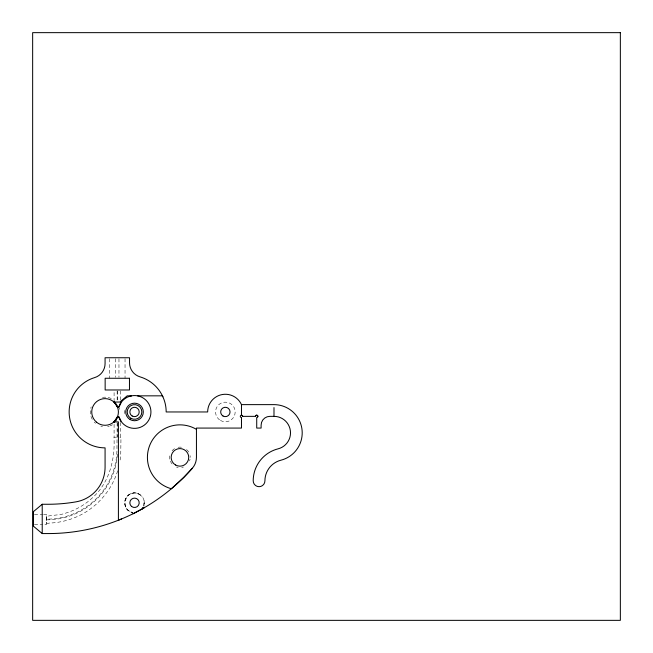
<?xml version="1.0" encoding="UTF-8"?>
<svg xmlns="http://www.w3.org/2000/svg" width="653" height="653" viewBox="0 0 653 653"><rect width="100%" height="100%" fill="white"/><g stroke="black" fill="none" stroke-linecap="round" stroke-linejoin="round"><path stroke-width="0.49" stroke-dasharray="3.27 2.45" d="M114.087 401.579L114.095 390.951M120.519 437.208L120.527 422.344M120.128 459.99L120.748 454.472L120.96 438.302L120.666 437.208L119.948 437.208M117.148 422.515L116.96 448.929A70.222 70.222 0 0 1 46.738 519.151L46.738 519.845A70.916 70.916 0 0 0 117.556 452.635M117.662 470.805C111.687 490.305 97.338 506.989 78.94 515.797C70.581 519.772 61.513 522.204 52.281 522.939C51.595 521.82 45.865 524.841 46.738 522.498L46.616 516.499C51.693 514.89 60.5 515.397 66.467 512.874C76.026 509.887 84.89 504.769 92.253 497.986C109.345 482.861 115.295 459.239 113.948 437.208L117.605 437.208M129.612 494.297C121.768 498.321 124.046 511.372 132.82 512.466C117.973 510.213 126.6 486.485 139.432 494.297A9.819 9.819 0 0 1 144.174 501.014C143.391 512.221 145.039 502.475 143.725 499.398M143.807 505.977L144.174 501.014M46.738 515.846L46.738 516.907M46.738 523.143L46.616 522.09M131.163 493.57C134.951 492.182 139.497 493.382 142.06 496.509M34.446 514.515L42.559 514.515M43.571 514.515L46.616 514.515L46.616 524.481L43.571 524.481M34.446 524.481L42.559 524.481M140.836 495.276L138.003 493.619L134.722 492.982A9.819 9.819 0 0 0 132.037 512.295M120.519 390.951L120.527 401.579M114.087 424.328L114.095 437.208M125.041 358.726L125.041 378.258M118.968 358.726L118.968 377.287M117.475 390.959L117.475 400.762M117.475 423.258L117.475 437.208M117.148 391L117.148 401.203M115.646 358.726L115.646 377.287M109.573 358.726L109.573 378.258M190.047 459.157A10.252 10.252 0 0 1 189.582 460.887M183.452 467.017A10.252 10.252 0 0 1 181.722 467.483M178.163 467.483A10.252 10.252 0 0 1 176.432 467.017M172.09 463.973A10.252 10.252 0 0 1 170.302 460.887M169.845 459.157A10.252 10.252 0 0 1 170.302 453.868M172.09 450.79A10.252 10.252 0 0 1 176.432 447.738M178.163 447.281A10.252 10.252 0 0 1 183.452 447.738M186.538 449.525A10.252 10.252 0 0 1 189.582 453.868M190.047 455.598A10.252 10.252 0 0 1 190.203 457.378M112.471 424.776A14.799 14.799 0 0 1 110.137 425.862M109.32 426.14A14.799 14.799 0 0 1 107.647 426.531M102.505 426.531A14.799 14.799 0 0 1 100.831 426.14M95.567 423.299A14.799 14.799 0 0 1 94.31 422.116M92.261 419.357A14.799 14.799 0 0 1 91.167 406.901M102.505 397.383A14.799 14.799 0 0 1 112.471 399.146M119.254 407.717A14.799 14.799 0 0 1 119.646 409.39M124.854 413.667A9.819 9.819 0 0 1 124.854 410.255M220.453 420.459A9.819 9.819 0 0 0 235.178 411.961A9.819 9.819 0 0 0 220.453 403.456A9.819 9.819 0 0 0 220.453 420.459"/><path stroke-width="0.98" d="M117.605 407.399L114.479 402.509L116.487 405.072L116.495 404.215L117.148 406.297M116.446 405.007L116.495 404.215M114.332 402.362L114.455 401.579L114.479 402.509L113.646 401.75M117.605 416.516L114.193 421.683L114.324 422.344M116.34 420.214L116.454 418.9M116.609 418.622L116.977 417.977M120.838 402.901L118.903 406.941L117.499 407.129L117.295 406.631L117.907 407.08L117.295 406.631M120.756 403.032L118.903 406.941A16.407 16.407 0 0 1 144.158 398.673A16.407 16.407 0 0 1 144.158 425.25A16.407 16.407 0 0 1 118.903 416.973L117.499 416.785L115.883 419.765L113.646 422.173M143.138 507.512L142.207 508.907L132.934 513.797M143.023 507.708L142.207 508.907L144.003 507.887M273.991 407.562L273.991 416.353A16.496 16.496 0 0 1 278.064 448.84A33.001 33.001 0 0 0 253.201 480.82A5.861 5.861 0 0 0 259.061 486.681A5.861 5.861 0 0 0 264.922 480.82A21.28 21.28 0 0 1 280.953 460.194A28.218 28.218 0 0 0 273.991 404.631L241.479 404.631L241.479 415.186A1.175 1.175 0 0 0 240.304 416.353A1.175 1.175 0 0 0 241.479 417.528L241.479 428.074L196.439 428.074L196.439 457.378A16.496 16.496 0 0 1 192.333 468.258L183.746 477.416L171.364 488.754A32.528 32.528 0 0 1 149.978 444.734A32.528 32.528 0 0 1 196.439 429.348M121.499 518.972L118.405 520.221L118.405 421.887L113.981 421.887L114.112 422.344L114.03 421.838L114.234 422.344M241.479 404.631A17.704 17.704 0 0 0 207.662 411.961L166.172 411.961A36.625 36.625 0 0 0 140.011 376.854A14.652 14.652 0 0 1 129.539 362.815L129.539 357.746L105.076 357.746L105.076 363.566A14.652 14.652 0 0 1 94.669 377.589A35.907 35.907 0 0 0 105.076 447.868L105.076 467.221A35.164 35.164 0 0 1 75.928 501.863A162.679 162.679 0 0 1 48.077 504.263L42.216 504.263L33.425 511.642L33.425 526.187L42.216 533.566L48.077 533.566A191.982 191.982 0 0 0 192.333 468.258M130.771 395.987L131.441 395.84L127.196 395.84L119.817 402.036L113.981 402.036M117.491 407.113L118.266 407.031M117.295 417.291L118.144 416.875M134.526 512.613L135.359 512.581M137.612 395.84L162.434 395.84L162.883 396.787M242.655 416.353L241.479 415.186A1.175 1.175 0 0 1 242.655 416.353L255.543 416.353A1.175 1.175 0 0 1 256.719 415.186L256.858 415.194M273.991 416.353L269.901 416.353A8.791 8.791 0 0 0 261.11 425.144L261.11 428.074L256.719 428.074L256.719 417.528A1.175 1.175 0 0 0 257.886 416.353L257.404 415.406M120.821 420.989L118.903 416.973L120.772 420.916M113.981 421.879L114.087 422.344M116.348 419.079L116.495 419.659M42.216 504.263L42.216 533.566M257.886 416.353A1.175 1.175 0 0 0 256.719 415.186L256.098 415.357A1.233 1.175 -6 0 0 255.552 416.353M620.35 32.65L32.65 32.65L32.65 620.35L620.35 620.35L620.35 32.65M129.465 378.258L105.149 378.258L105.149 389.98L129.465 389.98L129.465 378.258M114.202 422.344L114.112 421.765L114.161 422.344M114.455 422.344L114.267 421.618L114.455 422.344M96.505 422.173A13.329 13.329 0 0 0 118.201 414.271A13.329 13.329 0 0 0 100.513 399.432A13.329 13.329 0 0 0 96.505 422.173M223.016 416.018A4.685 4.685 0 0 0 230.052 411.961A4.685 4.685 0 0 0 223.016 407.896A4.685 4.685 0 0 0 223.016 416.018M131.514 506.393A4.685 4.685 0 0 0 139.138 503.61A4.685 4.685 0 0 0 132.918 498.394A4.685 4.685 0 0 0 131.514 506.393M130.127 419.569A8.791 8.791 0 0 0 143.317 411.961A8.791 8.791 0 0 0 130.127 404.346A8.791 8.791 0 0 0 130.127 419.569M175.551 464.993A8.791 8.791 0 0 0 188.733 457.378A8.791 8.791 0 0 0 175.551 449.762A8.791 8.791 0 0 0 175.551 464.993M132.184 416.018A4.685 4.685 0 0 0 139.211 411.961A4.685 4.685 0 0 0 132.184 407.896A4.685 4.685 0 0 0 132.184 416.018M130.861 418.304A7.322 7.322 0 0 0 141.848 411.961A7.322 7.322 0 0 0 130.861 405.619A7.322 7.322 0 0 0 130.861 418.304"/></g></svg>
